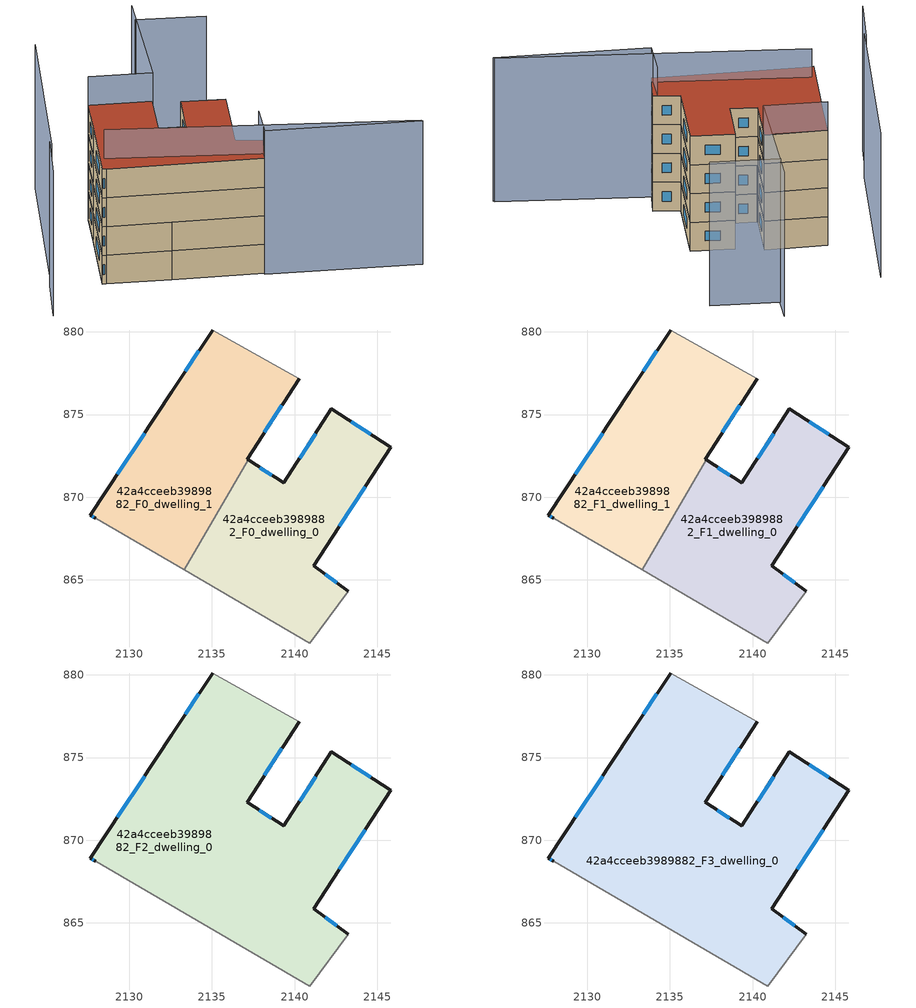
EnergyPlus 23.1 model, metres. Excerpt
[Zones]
42a4cceeb3989882_F0_dwelling_0
 floor ground (EU_floor_Construction): 2145.82,873.03 2141.17,865.84 2143.25,864.31 2140.92,861.17 2133.31,865.6 2137.19,872.25 2139.34,870.86 2142.23,875.34 z0
 wall outside (EU_wall_Construction): 2143.25,864.31 2141.17,865.84 2145.82,873.03 2142.23,875.34 2139.34,870.86 2137.19,872.25 z0:3
 wall adiabatic (EU_wall_Construction): 2133.31,865.6 2140.92,861.17 2143.25,864.31 z0:3
 wall to 42a4cceeb3989882_F0_dwelling_1 (EU_wall_Construction): 2137.19,872.25 2133.31,865.6 z0:3
 window (EU_Window_Construction): 2142.72,868.24 2144.27,870.63 / 2142.56,864.82 2141.86,865.33 / 2138.63,871.32 2137.9,871.79 / 2141.27,873.85 2140.31,872.35 / 2144.63,873.8 2143.43,874.57 z1:2
42a4cceeb3989882_F0_dwelling_1
 floor ground (EU_floor_Construction): 2140.29,877.18 2137.12,872.29 2137.19,872.25 2133.31,865.6 2127.96,868.71 2127.64,868.9 2132.57,876.37 2135.04,880.12 z0
 wall outside (EU_wall_Construction): 2135.04,880.12 2132.57,876.37 2127.64,868.9 2127.96,868.71 / 2137.19,872.25 2137.12,872.29 2140.29,877.18 z0:3
 wall adiabatic (EU_wall_Construction): 2127.96,868.71 2133.31,865.6 / 2140.29,877.18 2135.04,880.12 z0:3
 window (EU_Window_Construction): 2127.74,868.84 2127.86,868.77 / 2130.93,873.88 2129.28,871.39 / 2134.22,878.87 2133.39,877.62 / 2138.18,873.92 2139.23,875.55 z1:2
42a4cceeb3989882_F1_dwelling_0
 floor to 42a4cceeb3989882_F0_dwelling_0 (EU_floor_Construction): 2145.82,873.03 2141.17,865.84 2143.25,864.31 2140.92,861.17 2133.31,865.6 2137.19,872.25 2139.34,870.86 2142.23,875.34 z3
 wall outside (EU_wall_Construction): 2143.25,864.31 2141.17,865.84 2145.82,873.03 2142.23,875.34 2139.34,870.86 2137.19,872.25 z3:6
 wall adiabatic (EU_wall_Construction): 2133.31,865.6 2140.92,861.17 2143.25,864.31 z3:6
 wall to 42a4cceeb3989882_F1_dwelling_1 (EU_wall_Construction): 2137.19,872.25 2133.31,865.6 z3:6
 window (EU_Window_Construction): 2142.72,868.24 2144.27,870.63 / 2142.56,864.82 2141.86,865.33 / 2138.63,871.32 2137.9,871.79 / 2141.27,873.85 2140.31,872.35 / 2144.63,873.8 2143.43,874.57 z4:5
42a4cceeb3989882_F1_dwelling_1
 floor to 42a4cceeb3989882_F0_dwelling_1 (EU_floor_Construction): 2140.28,877.18 2137.12,872.29 2137.19,872.25 2133.31,865.6 2127.96,868.71 2127.63,868.9 2132.57,876.37 2135.03,880.12 z3
 wall outside (EU_wall_Construction): 2135.04,880.12 2132.57,876.37 2127.64,868.9 2127.96,868.71 / 2137.19,872.25 2137.12,872.29 2140.29,877.18 z3:6
 wall adiabatic (EU_wall_Construction): 2127.96,868.71 2133.31,865.6 / 2140.29,877.18 2135.04,880.12 z3:6
 window (EU_Window_Construction): 2127.74,868.84 2127.86,868.77 / 2130.93,873.88 2129.28,871.39 / 2134.22,878.87 2133.39,877.62 / 2138.18,873.92 2139.23,875.55 z4:5
42a4cceeb3989882_F2_dwelling_0
 floor to 42a4cceeb3989882_F1_dwelling_0 (EU_floor_Construction): 2145.82,873.03 2141.17,865.84 2143.25,864.31 2140.92,861.17 2133.31,865.6 2137.19,872.25 2139.34,870.86 2142.23,875.34 z6
 floor to 42a4cceeb3989882_F1_dwelling_1 (EU_floor_Construction): 2140.28,877.18 2137.12,872.29 2137.19,872.25 2133.31,865.6 2127.96,868.71 2127.63,868.9 2132.57,876.37 2135.03,880.12 z6
 wall outside (EU_wall_Construction): 2143.25,864.31 2141.17,865.84 2145.82,873.03 2142.23,875.34 2139.34,870.86 2137.12,872.29 2140.29,877.18 / 2135.04,880.12 2132.57,876.37 2127.64,868.9 2127.96,868.71 z6:9
 wall adiabatic (EU_wall_Construction): 2127.96,868.71 2140.92,861.17 2143.25,864.31 / 2140.29,877.18 2135.04,880.12 z6:9
 window (EU_Window_Construction): 2142.72,868.24 2144.27,870.63 / 2142.56,864.82 2141.86,865.33 / 2127.74,868.84 2127.86,868.77 / 2130.93,873.88 2129.28,871.39 / 2134.22,878.87 2133.39,877.62 / 2138.18,873.92 2139.23,875.55 / 2138.61,871.34 2137.86,871.81 / 2141.27,873.85 2140.31,872.35 / 2144.63,873.8 2143.43,874.57 z7:8
42a4cceeb3989882_F3_dwelling_0
 floor to 42a4cceeb3989882_F2_dwelling_0 (EU_floor_Construction): 2142.23,875.34 2145.82,873.03 2141.17,865.84 2143.25,864.31 2140.92,861.17 2127.96,868.71 2127.63,868.9 2132.57,876.37 2135.03,880.12 2140.28,877.18 2137.12,872.29 2139.34,870.86 z9
 wall outside (EU_wall_Construction): 2143.25,864.31 2141.17,865.84 2145.82,873.03 2142.23,875.34 2139.34,870.86 2137.12,872.29 2140.29,877.18 / 2135.04,880.12 2132.57,876.37 2127.64,868.9 2127.96,868.71 z9:12
 wall adiabatic (EU_wall_Construction): 2127.96,868.71 2140.92,861.17 2143.25,864.31 / 2140.29,877.18 2135.04,880.12 z9:12
 window (EU_Window_Construction): 2142.72,868.24 2144.27,870.63 / 2142.56,864.82 2141.86,865.33 / 2127.74,868.84 2127.86,868.77 / 2130.93,873.88 2129.28,871.39 / 2134.22,878.87 2133.39,877.62 / 2138.18,873.92 2139.23,875.55 / 2138.61,871.34 2137.86,871.81 / 2141.27,873.85 2140.31,872.35 / 2144.63,873.8 2143.43,874.57 z10:11
 roof outside (EU_roof_Construction): 2143.25,864.31 2141.17,865.84 2145.82,873.03 2142.23,875.34 2139.34,870.86 2137.12,872.29 2140.29,877.18 2135.04,880.12 2132.57,876.37 2127.64,868.9 2127.96,868.71 2140.92,861.17 z12
shading: 2153.64,853.37 2140.8,860.98 / 2140.8,860.98 2142.9,864.52 / 2151.54,883.09 2145.9,886.68 / 2129.22,870.51 2153.56,853.54 / 2123.64,871.76 2119.92,866.58 / 2135.31,888.43 2123.45,871.22 / 2147.44,889.1 2140.26,877.01 / 2140.26,877.01 2135.03,880.12 z0:15
[Building]
EU S2 Campaign: North Axis=0; Terrain=City; Solar Distribution=FullExterior
[Site:Location]
Bologna: Latitude=44.5; Longitude=11.25; Time Zone=1; Elevation=37
[SizingPeriod:WeatherFileDays]
AnnualSizingPeriod: Begin Month=1; Begin Day of Month=1; End Month=12; End Day of Month=31; Day of Week for Start Day=Monday; Use Weather File Daylight Saving Period=No; Use Weather File Rain and Snow Indicators=No
[MATERIAL]
EU_InternalMass_Material: Roughness=MediumRough; Thickness=0.1; Conductivity=1; Density=1800; Specific Heat=900; Thermal Absorptance=0.9; Solar Absorptance=0.7; Visible Absorptance=0.7
[MATERIAL:NOMASS] Roughness=MediumRough; Thermal Absorptance=0.9; Solar Absorptance=0.7; Visible Absorptance=0.7
Name | Thermal Resistance
EU_wall_NoMass | 0.937881
EU_roof_NoMass | 0.548572
EU_floor_NoMass | 0.71348
[WINDOWMATERIAL:SIMPLEGLAZINGSYSTEM]
EU_Window_SimpleGlazing: UFactor=4.25633; Solar Heat Gain Coefficient=0.85; Visible Transmittance=0.85
[CONSTRUCTION]
EU_wall_Construction: EU_wall_NoMass
EU_roof_Construction: EU_roof_NoMass
EU_floor_Construction: EU_floor_NoMass
EU_Window_Construction: EU_Window_SimpleGlazing
EU_InternalMass_Construction: EU_InternalMass_Material
[ZONE] Type=1; Multiplier=1; Ceiling Height=autocalculate; Floor Area=autocalculate; Part of Total Floor Area=Yes
Name | Volume
42a4cceeb3989882_F0_dwelling_0; 42a4cceeb3989882_F1_dwelling_0 | 248.411
42a4cceeb3989882_F2_dwelling_0 | 499.4
42a4cceeb3989882_F3_dwelling_0 | 499.406
42a4cceeb3989882_F0_dwelling_1 | 250.988
42a4cceeb3989882_F1_dwelling_1 | 250.989
[INTERNALMASS] Construction=EU_InternalMass_Construction
Name | Zone or ZoneList | Surface Area
42a4cceeb3989882_F0_dwelling_0_EU_InternalMass | 42a4cceeb3989882_F0_dwelling_0 | 82.8039
42a4cceeb3989882_F0_dwelling_1_EU_InternalMass | 42a4cceeb3989882_F0_dwelling_1 | 83.6641
42a4cceeb3989882_F1_dwelling_0_EU_InternalMass | 42a4cceeb3989882_F1_dwelling_0 | 82.8039
42a4cceeb3989882_F1_dwelling_1_EU_InternalMass | 42a4cceeb3989882_F1_dwelling_1 | 83.6641
42a4cceeb3989882_F2_dwelling_0_EU_InternalMass | 42a4cceeb3989882_F2_dwelling_0 | 166.469
42a4cceeb3989882_F3_dwelling_0_EU_InternalMass | 42a4cceeb3989882_F3_dwelling_0 | 166.469
[OTHEREQUIPMENT] Fuel Type=Electricity; Design Level Calculation Method=Watts/Area; Power per Zone Floor Area=1; Fraction Latent=0; Fraction Radiant=0; Fraction Lost=0; Carbon Dioxide Generation Rate=0; EndUse Subcategory=EU_Step8_InternalGains
Name | Zone or ZoneList or Space or SpaceList | Schedule
EU_Step8_InternalGain_42a4cceeb3989882_F0_dwelling_0_f000 | 42a4cceeb3989882_F0_dwelling_0 | EU_Step8_GainSchedule_42a4cceeb3989882_F0_dwelling_0_f000
EU_Step8_InternalGain_42a4cceeb3989882_F0_dwelling_1_f000 | 42a4cceeb3989882_F0_dwelling_1 | EU_Step8_GainSchedule_42a4cceeb3989882_F0_dwelling_1_f000
EU_Step8_InternalGain_42a4cceeb3989882_F1_dwelling_0_f000 | 42a4cceeb3989882_F1_dwelling_0 | EU_Step8_GainSchedule_42a4cceeb3989882_F1_dwelling_0_f000
EU_Step8_InternalGain_42a4cceeb3989882_F1_dwelling_1_f000 | 42a4cceeb3989882_F1_dwelling_1 | EU_Step8_GainSchedule_42a4cceeb3989882_F1_dwelling_1_f000
EU_Step8_InternalGain_42a4cceeb3989882_F2_dwelling_0_f000 | 42a4cceeb3989882_F2_dwelling_0 | EU_Step8_GainSchedule_42a4cceeb3989882_F2_dwelling_0_f000
EU_Step8_InternalGain_42a4cceeb3989882_F3_dwelling_0_f000 | 42a4cceeb3989882_F3_dwelling_0 | EU_Step8_GainSchedule_42a4cceeb3989882_F3_dwelling_0_f000
[ZONEVENTILATION:DESIGNFLOWRATE] Schedule=EU_AlwaysOn; Design Flow Rate Calculation Method=AirChanges/Hour; Air Changes per Hour=0.687892; Ventilation Type=Natural; Fan Pressure Rise=0; Fan Total Efficiency=1; Constant Term Coefficient=1; Temperature Term Coefficient=0; Velocity Term Coefficient=0; Velocity Squared Term Coefficient=0; Minimum Indoor Temperature=-100; Maximum Indoor Temperature=100; Delta Temperature=-100; Minimum Outdoor Temperature=-100; Maximum Outdoor Temperature=100; Maximum Wind Speed=40
Name | Zone or ZoneList or Space or SpaceList
EU_ConstantAir_42a4cceeb3989882_F0_dwelling_0 | 42a4cceeb3989882_F0_dwelling_0
EU_ConstantAir_42a4cceeb3989882_F0_dwelling_1 | 42a4cceeb3989882_F0_dwelling_1
EU_ConstantAir_42a4cceeb3989882_F1_dwelling_0 | 42a4cceeb3989882_F1_dwelling_0
EU_ConstantAir_42a4cceeb3989882_F1_dwelling_1 | 42a4cceeb3989882_F1_dwelling_1
EU_ConstantAir_42a4cceeb3989882_F2_dwelling_0 | 42a4cceeb3989882_F2_dwelling_0
EU_ConstantAir_42a4cceeb3989882_F3_dwelling_0 | 42a4cceeb3989882_F3_dwelling_0
[HVACTEMPLATE:THERMOSTAT] Constant Heating Setpoint=20; Constant Cooling Setpoint=50
EU_HeatOnly_42a4cceeb3989882_F0_dwelling_0; EU_HeatOnly_42a4cceeb3989882_F0_dwelling_1; EU_HeatOnly_42a4cceeb3989882_F1_dwelling_0; EU_HeatOnly_42a4cceeb3989882_F1_dwelling_1; EU_HeatOnly_42a4cceeb3989882_F2_dwelling_0; EU_HeatOnly_42a4cceeb3989882_F3_dwelling_0
[HVACTEMPLATE:ZONE:IDEALLOADSAIRSYSTEM] System Availability Schedule=EU_AlwaysOn; Maximum Heating Supply Air Temperature=50; Minimum Cooling Supply Air Temperature=13; Maximum Heating Supply Air Humidity Ratio=0.0156; Minimum Cooling Supply Air Humidity Ratio=0.0077; Heating Limit=NoLimit; Cooling Limit=NoLimit; Heating Availability Schedule=EU_AlwaysOn; Cooling Availability Schedule=EU_CoolingOff; Dehumidification Control Type=ConstantSensibleHeatRatio; Cooling Sensible Heat Ratio=0.7; Dehumidification Setpoint=60; Humidification Control Type=None; Humidification Setpoint=30; Outdoor Air Method=None; Outdoor Air Flow Rate per Person=0.00944; Outdoor Air Flow Rate per Zone Floor Area=0; Outdoor Air Flow Rate per Zone=0; Demand Controlled Ventilation Type=None; Outdoor Air Economizer Type=NoEconomizer; Heat Recovery Type=None; Sensible Heat Recovery Effectiveness=0.7; Latent Heat Recovery Effectiveness=0.65
Name | Template Thermostat
42a4cceeb3989882_F0_dwelling_0 | EU_HeatOnly_42a4cceeb3989882_F0_dwelling_0
42a4cceeb3989882_F0_dwelling_1 | EU_HeatOnly_42a4cceeb3989882_F0_dwelling_1
42a4cceeb3989882_F1_dwelling_0 | EU_HeatOnly_42a4cceeb3989882_F1_dwelling_0
42a4cceeb3989882_F1_dwelling_1 | EU_HeatOnly_42a4cceeb3989882_F1_dwelling_1
42a4cceeb3989882_F2_dwelling_0 | EU_HeatOnly_42a4cceeb3989882_F2_dwelling_0
42a4cceeb3989882_F3_dwelling_0 | EU_HeatOnly_42a4cceeb3989882_F3_dwelling_0
[SIZING:ZONE] Zone Cooling Design Supply Air Temperature Input Method=SupplyAirTemperature; Zone Cooling Design Supply Air Temperature=13; Zone Heating Design Supply Air Temperature Input Method=SupplyAirTemperature; Zone Heating Design Supply Air Temperature=50; Zone Cooling Design Supply Air Humidity Ratio=0.008; Zone Heating Design Supply Air Humidity Ratio=0.008; Cooling Design Air Flow Method=DesignDay; Cooling Design Air Flow Rate=0; Cooling Minimum Air Flow per Zone Floor Area=0.000762; Cooling Minimum Air Flow=0; Cooling Minimum Air Flow Fraction=0.2; Heating Design Air Flow Method=DesignDay; Heating Design Air Flow Rate=0; Heating Maximum Air Flow per Zone Floor Area=0.002032; Heating Maximum Air Flow=0.141576; Heating Maximum Air Flow Fraction=0.3; Account for Dedicated Outdoor Air System=No; Dedicated Outdoor Air System Control Strategy=NeutralSupplyAir; Dedicated Outdoor Air Low Setpoint Temperature for Design=autosize; Dedicated Outdoor Air High Setpoint Temperature for Design=autosize; Zone Load Sizing Method=Sensible Load Only No Latent Load; Zone Latent Cooling Design Supply Air Humidity Ratio Input Method=HumidityRatioDifference; Zone Cooling Design Supply Air Humidity Ratio Difference=0.005; Zone Latent Heating Design Supply Air Humidity Ratio Input Method=HumidityRatioDifference; Zone Humidification Design Supply Air Humidity Ratio Difference=0.005
42a4cceeb3989882_F0_dwelling_0; 42a4cceeb3989882_F0_dwelling_1; 42a4cceeb3989882_F1_dwelling_0; 42a4cceeb3989882_F1_dwelling_1; 42a4cceeb3989882_F2_dwelling_0; 42a4cceeb3989882_F3_dwelling_0
[SCHEDULE:CONSTANT]
Name | Hourly Value
EU_AlwaysOn | 1
EU_CoolingOff | 0
[SCHEDULE:FILE] Column Number=1; Rows to Skip at Top=0; Number of Hours of Data=8760; Column Separator=Comma; Interpolate to Timestep=No; Minutes per Item=60; Adjust Schedule for Daylight Savings=Yes
Name | File
EU_Step8_GainSchedule_42a4cceeb3989882_F0_dwelling_0_f000 | ../../schedules/42a4cceeb3989882/42a4cceeb3989882_F0_dwelling_0_f000_gain.csv
EU_Step8_GainSchedule_42a4cceeb3989882_F0_dwelling_1_f000 | ../../schedules/42a4cceeb3989882/42a4cceeb3989882_F0_dwelling_1_f000_gain.csv
EU_Step8_GainSchedule_42a4cceeb3989882_F1_dwelling_0_f000 | ../../schedules/42a4cceeb3989882/42a4cceeb3989882_F1_dwelling_0_f000_gain.csv
EU_Step8_GainSchedule_42a4cceeb3989882_F1_dwelling_1_f000 | ../../schedules/42a4cceeb3989882/42a4cceeb3989882_F1_dwelling_1_f000_gain.csv
EU_Step8_GainSchedule_42a4cceeb3989882_F2_dwelling_0_f000 | ../../schedules/42a4cceeb3989882/42a4cceeb3989882_F2_dwelling_0_f000_gain.csv
EU_Step8_GainSchedule_42a4cceeb3989882_F3_dwelling_0_f000 | ../../schedules/42a4cceeb3989882/42a4cceeb3989882_F3_dwelling_0_f000_gain.csv
